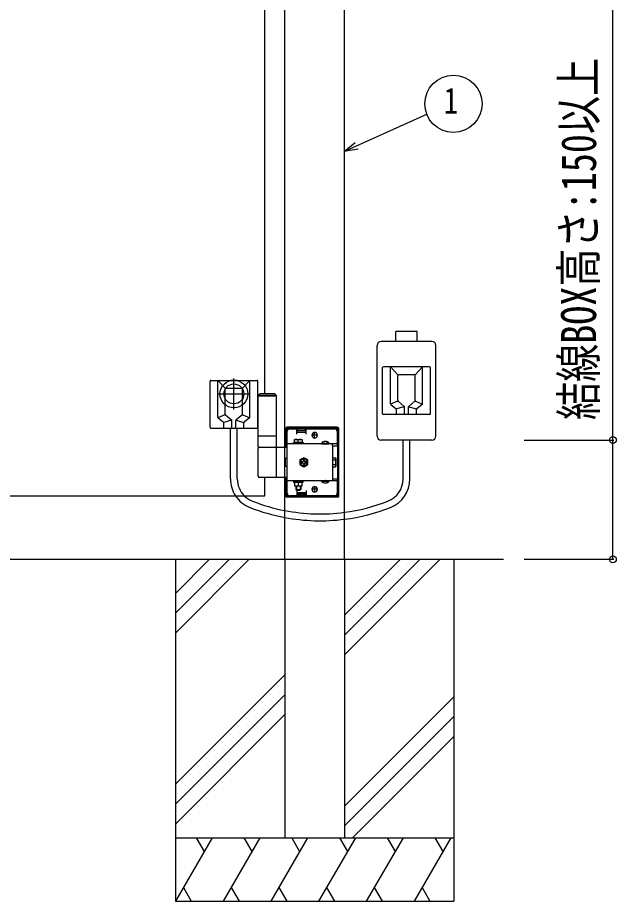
# Model space of a CAD drawing. Units: millimetres, scale not verified. Extents: x -4205 to 4205, y -2970 to 2970.
# Drawn here: x 228 to 980, y -260 to 851 of the extents above; entities that cross this region are included whole.
import ezdxf
from ezdxf.enums import TextEntityAlignment as Align

# ---------------------------------------------------------------- set-up
doc = ezdxf.new("R2010")
doc.units = ezdxf.units.MM
doc.header["$LTSCALE"] = 12
doc.layers.add('0-4_YKK_A1', color=4, linetype='Continuous')
doc.layers.add('0-5_YKK_D', color=6, linetype='Continuous')
doc.styles.add('ＭＳ ゴシック', font='')
doc.styles.get('ＭＳ ゴシック').set_extended_font_data('MS Gothic')

msp = doc.modelspace()

# ---------------------------------------------------------------- linework, layer by layer
at = {"layer": '0-4_YKK_A1'}
for p, q in [((563.52, 170), (563.52, 1466.5)), ((638.52, 170), (638.52, 1466.5)), ((538.52, 378), (538.52, 1273)), ((730.02, 456.25), (703.02, 456.25)), ((703.02, 444), (703.02, 456.25)), ((730.02, 444), (730.02, 456.25)), ((679.52, 325), (679.52, 439)), ((748.52, 444), (684.52, 444)), ((753.52, 325), (753.52, 439)), ((745.52, 412), (687.52, 412)), ((705.52, 402), (696.52, 412)), ((696.52, 365.48), (696.52, 412)), ((727.52, 402), (736.52, 412)), ((736.52, 365.48), (736.52, 412)), ((686.52, 353), (686.52, 411)), ((705.52, 369.47), (705.52, 401)), ((726.52, 402), (706.52, 402)), ((727.52, 369.47), (727.52, 401)), ((746.52, 353), (746.52, 411)), ((469.52, 336), (469.52, 394)), ((470.52, 395), (528.52, 395)), ((488.52, 385), (479.52, 395)), ((479.52, 348.48), (479.52, 395)), ((499.52, 358.5), (499.52, 397.5)), ((510.52, 385), (519.52, 395)), ((519.52, 348.48), (519.52, 395)), ((529.52, 336), (529.52, 394)), ((480.02, 378), (519.02, 378)), ((488.52, 352.47), (488.52, 384)), ((489.52, 385), (509.52, 385)), ((510.52, 352.47), (510.52, 384)), ((532.02, 378), (530.02, 376)), ((551.02, 378), (532.02, 378)), ((551.02, 378), (553.02, 376)), ((553.02, 376), (530.02, 376)), ((553.02, 375), (530.02, 375)), ((705.09, 368.81), (696.52, 365)), ((705.88, 368.7), (713.66, 362.3)), ((727.16, 368.7), (719.38, 362.3)), ((727.99, 368.79), (736.52, 365)), ((696.9, 364.7), (703.64, 359.3)), ((713.62, 361.88), (704.02, 359)), ((704.02, 352), (704.02, 358.52)), ((714.02, 352), (714.02, 361.53)), ((719.02, 352), (719.02, 361.53)), ((719.43, 361.88), (729.02, 359)), ((729.02, 352), (729.02, 358.52)), ((736.14, 364.7), (729.4, 359.3)), ((488.05, 351.79), (479.52, 348)), ((479.9, 347.7), (486.64, 342.3)), ((496.61, 344.88), (487.02, 342)), ((488.88, 351.7), (496.66, 345.3)), ((497.02, 335), (497.02, 344.53)), ((502.02, 335), (502.02, 344.53)), ((510.16, 351.7), (502.38, 345.3)), ((502.42, 344.88), (512.02, 342)), ((510.95, 351.81), (519.52, 348)), ((519.14, 347.7), (512.4, 342.3)), ((745.52, 352), (687.52, 352)), ((470.52, 335), (528.52, 335)), ((487.02, 335), (487.02, 341.52)), ((495.22, 271.06), (495.22, 335)), ((503.82, 271.06), (503.82, 335)), ((512.02, 335), (512.02, 341.52)), ((564.52, 311), (564.52, 334)), ((566.02, 311), (566.02, 334)), ((629.52, 336), (566.52, 336)), ((629.52, 334.5), (566.52, 334.5)), ((567.02, 334.5), (567.02, 336)), ((569.52, 334), (578.52, 334)), ((575.02, 334.5), (575.02, 336)), ((578.52, 327.5), (578.52, 334)), ((579.52, 331.5), (579.52, 334.5)), ((589.52, 331.5), (589.52, 334.5)), ((590.52, 327.5), (590.52, 334)), ((590.52, 334), (626.52, 334)), ((630.02, 250), (630.02, 334)), ((631.52, 250), (631.52, 334)), ((553.02, 325), (530.02, 325)), ((566.52, 253), (566.52, 331)), ((578.52, 333), (590.52, 333)), ((578.52, 330), (590.52, 330)), ((589.52, 331.5), (579.52, 331.5)), ((605.02, 326), (597.02, 326)), ((597.77, 325.75), (597.77, 326.25)), ((601.02, 322), (601.02, 330)), ((604.27, 325.75), (604.27, 326.25)), ((629.52, 331), (629.52, 312.7)), ((566.02, 312.7), (564.52, 312.7)), ((629.52, 315.2), (566.52, 315.2)), ((574.27, 316.8), (586.77, 316.8)), ((574.27, 315.2), (574.27, 316.8)), ((586.77, 315.2), (574.27, 315.2)), ((575.52, 320.8), (585.52, 320.8)), ((575.52, 316.8), (575.52, 320.8)), ((585.52, 316.8), (575.52, 316.8)), ((580.52, 316.8), (580.52, 320.37)), ((585.52, 320.8), (585.52, 316.8)), ((586.77, 316.8), (586.77, 315.2)), ((609.77, 315.71), (619.27, 315.71)), ((609.77, 315.71), (609.77, 315.2)), ((609.77, 315.2), (619.27, 315.2)), ((612.17, 317.7), (613.37, 315.23)), ((613.37, 315.23), (614.52, 314.62)), ((615.66, 315.23), (614.52, 314.62)), ((616.87, 317.7), (615.66, 315.23)), ((619.27, 315.71), (619.27, 315.2)), ((623.52, 312.7), (623.52, 315.2)), ((623.52, 312.7), (629.52, 312.7)), ((623.52, 312.7), (623.52, 271.3)), ((748.52, 320), (684.52, 320)), ((712.22, 271.06), (712.22, 320)), ((720.82, 271.06), (720.82, 320)), ((530.02, 311), (563.52, 311)), ((530.02, 274.5), (530.02, 309.5)), ((553.02, 274.5), (553.02, 309.5)), ((563.52, 311), (566.52, 311)), ((587.52, 297.77), (582.52, 294.89)), ((582.52, 294.89), (582.52, 289.11)), ((582.52, 289.11), (587.52, 286.23)), ((584.37, 291.4), (585.61, 291.4)), ((586.92, 295.15), (586.92, 293.91)), ((588.12, 295.15), (586.92, 295.15)), ((586.92, 290.09), (586.92, 288.85)), ((592.52, 294.89), (587.52, 297.77)), ((587.52, 286.23), (592.52, 289.11)), ((588.12, 293.91), (588.12, 295.15)), ((590.67, 292.6), (589.43, 292.6)), ((589.43, 291.4), (590.67, 291.4)), ((590.67, 291.4), (590.67, 292.6)), ((592.52, 289.11), (592.52, 294.89)), ((623.82, 295.9), (623.52, 295.9)), ((623.82, 297.77), (627.37, 297.77)), ((623.82, 286.23), (623.82, 297.77)), ((623.82, 288.1), (623.82, 295.9)), ((623.82, 294.89), (627.37, 294.89)), ((623.82, 289.11), (627.37, 289.11)), ((627.82, 297), (627.37, 297.77)), ((627.82, 297), (627.82, 287)), ((623.82, 288.1), (623.52, 288.1)), ((623.82, 286.23), (627.37, 286.23)), ((627.82, 287), (627.37, 286.23)), ((563.52, 273), (531.52, 273)), ((566.52, 273), (563.52, 273)), ((564.52, 250), (564.52, 273)), ((566.02, 271.3), (564.52, 271.3)), ((566.02, 250), (566.02, 273)), ((629.52, 268.8), (566.52, 268.8)), ((586.77, 268.8), (574.27, 268.8)), ((574.27, 268.8), (574.27, 267.2)), ((574.27, 267.2), (586.77, 267.2)), ((575.52, 267.2), (575.52, 262.2)), ((585.52, 267.2), (575.52, 267.2)), ((577.32, 268.8), (577.32, 267.2)), ((580.52, 267.2), (580.52, 262.63)), ((583.72, 268.8), (583.72, 267.2)), ((585.52, 262.2), (585.52, 267.2)), ((586.77, 267.2), (586.77, 268.8)), ((609.77, 268.8), (619.27, 268.8)), ((609.77, 268.29), (609.77, 268.8)), ((609.77, 268.29), (619.27, 268.29)), ((612.17, 266.3), (613.37, 268.77)), ((613.37, 268.77), (614.52, 269.38)), ((615.66, 268.77), (614.52, 269.38)), ((616.87, 266.3), (615.66, 268.77)), ((619.27, 268.29), (619.27, 268.8)), ((623.52, 271.3), (623.52, 268.8)), ((623.52, 271.3), (629.52, 271.3)), ((629.52, 271.3), (629.52, 253)), ((575.52, 262.2), (585.52, 262.2)), ((577.52, 262.2), (577.52, 257.8)), ((577.52, 257.8), (583.52, 257.8)), ((577.52, 257.8), (578.52, 256.8)), ((578.06, 262.2), (578.06, 257.26)), ((578.52, 256.8), (582.52, 256.8)), ((578.52, 256.5), (578.52, 250)), ((583.52, 257.8), (582.52, 256.8)), ((582.98, 262.2), (582.98, 257.26)), ((583.52, 262.2), (583.52, 257.8)), ((590.52, 256.5), (590.52, 250)), ((605.02, 258), (597.02, 258)), ((597.77, 258.25), (597.77, 257.75)), ((601.02, 262), (601.02, 254)), ((604.27, 258.25), (604.27, 257.75)), ((629.52, 249.5), (566.52, 249.5)), ((629.52, 248), (566.52, 248)), ((567.02, 248), (567.02, 249.5)), ((578.52, 250), (569.52, 250)), ((575.02, 248), (575.02, 249.5)), ((578.52, 254), (590.52, 254)), ((578.52, 251), (590.52, 251)), ((579.52, 252.5), (579.52, 249.5)), ((589.52, 252.5), (579.52, 252.5)), ((589.52, 252.5), (589.52, 249.5)), ((626.52, 250), (590.52, 250)), ((-2040.41, 170), (838.24, 170)), ((426.02, 170), (426.02, -260)), ((468.81, 170), (426.02, 127.21)), ((493.81, 170), (426.02, 102.21)), ((518.81, 170), (426.02, 77.21)), ((563.52, 170), (563.52, -180)), ((638.52, 170), (638.52, -180)), ((708.81, 170), (638.52, 99.71)), ((733.81, 170), (638.52, 74.71)), ((758.81, 170), (638.52, 49.71)), ((776.02, 170), (776.02, -260)), ((563.52, 24.71), (426.02, -112.79)), ((563.52, -0.29), (426.02, -137.79)), ((776.02, -2.79), (638.52, -140.29)), ((563.52, -25.29), (426.02, -162.79)), ((776.02, -27.79), (638.52, -165.29)), ((776.02, -52.79), (648.81, -180)), ((426.02, -180), (776.02, -180)), ((472.21, -180), (426.02, -260)), ((452.21, -180), (462.21, -197.32)), ((532.21, -180), (486.02, -260)), ((512.21, -180), (522.21, -197.32)), ((592.21, -180), (546.02, -260)), ((563.52, -180), (638.52, -180)), ((572.21, -180), (582.21, -197.32)), ((652.21, -180), (606.02, -260)), ((632.21, -180), (642.21, -197.32)), ((712.21, -180), (666.02, -260)), ((692.21, -180), (702.21, -197.32)), ((772.21, -180), (726.02, -260)), ((752.21, -180), (762.21, -197.32)), ((436.02, -242.68), (446.02, -260)), ((496.02, -242.68), (506.02, -260)), ((556.02, -242.68), (566.02, -260)), ((616.02, -242.68), (626.02, -260)), ((676.02, -242.68), (686.02, -260)), ((736.02, -242.68), (746.02, -260)), ((426.02, -260), (776.02, -260))]:
    msp.add_line(p, q, dxfattribs=at)
for points in [[(538.52, 1450), (-261.48, 1450), (-261.48, 250), (538.52, 250), (538.52, 273)], [(530.02, 311), (530.02, 325), (530.02, 376)], [(553.02, 311), (553.02, 325), (553.02, 376)], [(566.52, 286.9), (564.52, 286.9), (564.52, 297.1), (566.52, 297.1)], [(585.61, 292.6), (584.37, 292.6), (584.37, 291.4)], [(586.92, 288.85), (588.12, 288.85), (588.12, 290.09)]]:
    msp.add_lwpolyline(points, dxfattribs=at)
for radius in [17.5, 12.5]:
    msp.add_circle((499.52, 378), radius, dxfattribs=at)
for centre, radius, start, end in [((684.52, 439), 5, 90, 180), ((748.52, 439), 5, 0, 90), ((687.52, 411), 1, 90, 180), ((745.52, 411), 1, 0, 90), ((706.52, 401), 1, 90, 180), ((726.52, 401), 1, 0, 90), ((470.52, 394), 1, 90, 180), ((528.52, 394), 1, 0, 90), ((489.52, 384), 1, 90, 180), ((509.52, 384), 1, 0, 90), ((706.52, 369.47), 1, 180, 230.52754), ((726.52, 369.47), 1, 309.47246, 0), ((697.52, 365.48), 1, 180, 231.34019), ((703.02, 358.52), 1, 0, 51.34019), ((713.02, 361.53), 1, 0, 50.52754), ((720.02, 361.53), 1, 129.47246, 180), ((730.02, 358.52), 1, 128.65981, 180), ((735.52, 365.48), 1, 308.65981, 0), ((480.52, 348.48), 1, 180, 231.34019), ((489.52, 352.47), 1, 180, 230.52754), ((496.02, 344.53), 1, 0, 50.52754), ((503.02, 344.53), 1, 129.47246, 180), ((509.52, 352.47), 1, 309.47246, 0), ((518.52, 348.48), 1, 308.65981, 0), ((687.52, 353), 1, 180, 270), ((745.52, 353), 1, 270, 0), ((470.52, 336), 1, 180, 270), ((486.02, 341.52), 1, 0, 51.34019), ((513.02, 341.52), 1, 128.65981, 180), ((528.52, 336), 1, 270, 0), ((566.52, 334), 2, 90, 180), ((566.52, 334), 0.5, 90, 180), ((569.52, 331), 3, 90, 180), ((626.52, 331), 3, 0, 90), ((629.52, 334), 2, 0, 90), ((629.52, 334), 0.5, 0, 90), ((601.02, 326.25), 3.25, 0, 180), ((601.02, 325.75), 3.25, 180, 0), ((684.52, 325), 5, 180, 270), ((748.52, 325), 5, 270, 0), ((578.02, 313.37), 7.43, 70.34714, 109.65286), ((583.02, 313.37), 7.43, 70.34714, 109.65286), ((614.52, 312.43), 5.77, 34.65097, 145.34903), ((531.52, 309.5), 1.5, 90, 180), ((551.52, 309.5), 1.5, 0, 90), ((587.52, 292), 5, 76.88299, 190.15922), ((587.52, 292), 5, 190.15922, 76.88299), ((587.52, 292), 4.3, 83.27178, 183.77043), ((587.52, 292), 4.3, 183.77043, 83.27178), ((585.61, 293.91), 1.31, 270, 0), ((585.61, 290.09), 1.31, 0, 90), ((589.43, 293.91), 1.31, 180, 270), ((589.43, 290.09), 1.31, 90, 180), ((625.26, 296.33), 2.56, 325.61575, 34.38425), ((625.26, 287.67), 2.56, 325.61575, 34.38425), ((618.27, 292), 9.55, 342.41205, 17.58795), ((533.82, 271.06), 38.6, 180, 213.06722), ((533.82, 271.06), 30, 180, 224.59045), ((531.52, 274.5), 1.5, 180, 270), ((551.52, 274.5), 1.5, 270, 0), ((614.52, 271.57), 5.77, 214.65097, 325.34903), ((682.22, 271.06), 30, 291.34978, 0), ((682.22, 271.06), 38.6, 291.34978, 0), ((691.52, 274.21), 29.3, 359.71101, 0.28899), ((578.02, 269.63), 7.43, 250.34714, 289.65286), ((583.02, 269.63), 7.43, 250.34714, 289.65286), ((601.02, 258.25), 3.25, 0, 180), ((601.02, 257.75), 3.25, 180, 0), ((533.82, 271.06), 38.6, 213.06722, 248.65022), ((533.82, 271.06), 30, 224.59045, 248.65022), ((566.52, 250), 2, 180, 270), ((566.52, 250), 0.5, 180, 270), ((569.52, 253), 3, 180, 270), ((626.52, 253), 3, 270, 0), ((629.52, 250), 0.5, 270, 0), ((629.52, 250), 2, 270, 0), ((608.02, 460.89), 242.41, 248.65022, 259.42214), ((608.02, 460.89), 233.81, 248.65022, 259.02833), ((608.02, 460.89), 233.81, 277.4954, 291.34978), ((608.02, 460.89), 242.41, 277.22804, 291.34978), ((608.02, 460.89), 233.81, 259.02833, 277.4954), ((608.02, 460.89), 242.41, 259.42214, 277.22804)]:
    msp.add_arc(centre, radius, start, end, dxfattribs=at)
at = {"layer": '0-5_YKK_D'}
for p, q in [((864.24, 320), (977.02, 320)), ((864.24, 170), (977.02, 170))]:
    msp.add_line(p, q, dxfattribs=at)
for points in [[(976.02, 170), (976.02, 320), (976.02, 957.8)], [(638.3, 682.9), (653.78, 689.9), (741.88, 729.76)], [(655.66, 685.75), (638.3, 682.9), (651.91, 694.05)]]:
    msp.add_lwpolyline(points, dxfattribs=at)
for centre, radius in [((775.46, 742.74), 36), ((976.02, 320), 4.25), ((976.02, 170), 4.25)]:
    msp.add_circle(centre, radius, dxfattribs=at)

# ---------------------------------------------------------------- texts
at = {"layer": '0-5_YKK_D', "style": 'ＭＳ ゴシック', "width": 0.8}
msp.add_text('結線BOX高さ:150以上', height=43.99, rotation=90, dxfattribs=at).set_placement((968.02, 345), align=Align.BOTTOM_LEFT)
msp.add_text('1', height=32.99, dxfattribs=at).set_placement((763.46, 720.24), align=Align.BOTTOM_LEFT)

doc.saveas('drawing.dxf')
